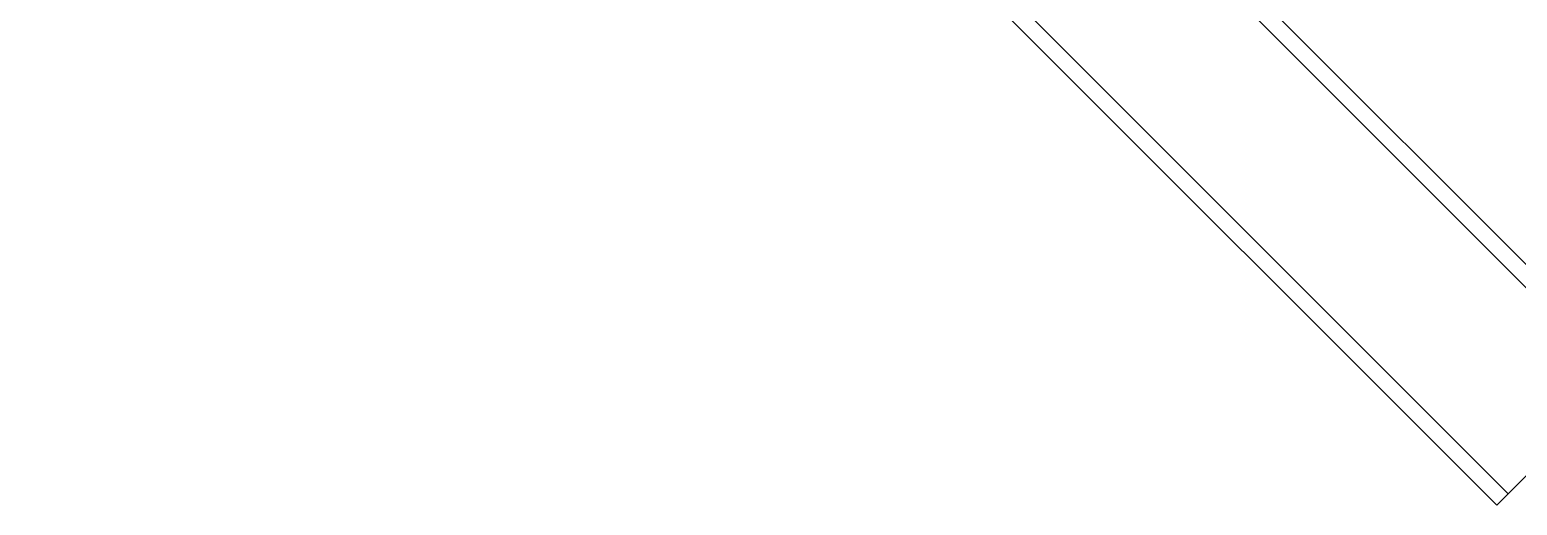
# Model space of a CAD drawing. Extents: x 1725261 to 1937680, y 860327 to 1571294.
# Drawn here: x 1845455 to 1848068, y 1235925 to 1236761 of the extents above; entities that cross this region are included whole.
import ezdxf

# ---------------------------------------------------------------- set-up
doc = ezdxf.new("R2010")
doc.units = 0
doc.header["$LTSCALE"] = 1000
doc.header["$MEASUREMENT"] = 0

msp = doc.modelspace()

# ---------------------------------------------------------------- linework, layer by layer
for p, q in [((1848269, 1236162.6), (1845691.7, 1238739.8)), ((1848248.7, 1236142.3), (1845671.4, 1238719.6)), ((1848052.1, 1235945.7), (1845474.8, 1238523)), ((1848031.9, 1235925.5), (1845454.6, 1238502.8)), ((1848269, 1236162.6), (1848031.9, 1235925.5))]:
    msp.add_line(p, q)

doc.saveas('drawing.dxf')
